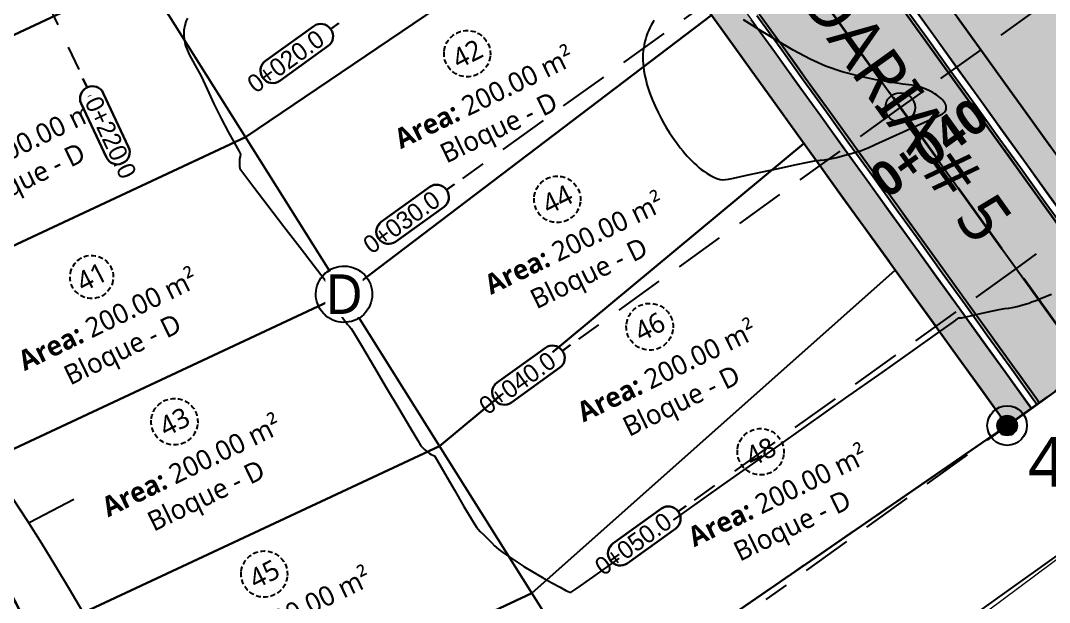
# Model space of a CAD drawing. Header units: millimetres. Extents: x 86 to 591881, y 99 to 1307229.
# Drawn here: x 590791.8 to 590843.7, y 1307102.5 to 1307131.9 of the extents above; entities that cross this region are included whole.
import ezdxf
from ezdxf.enums import TextEntityAlignment as Align

# ---------------------------------------------------------------- set-up
doc = ezdxf.new("R2010")
doc.units = ezdxf.units.MM
for name, pattern in [('CENTER2', [1.125, 0.75, -0.125, 0.125, -0.125]), ('DASHED', [0.75, 0.5, -0.25]), ('DASHED2', [0.375, 0.25, -0.125]), ('HIDDEN', [0.375, 0.25, -0.125]), ('PHANTOM', [2.5, 1.25, -0.25, 0.25, -0.25, 0.25, -0.25])]:
    doc.linetypes.add(name, pattern=pattern)
for name, color, linetype, lineweight in [('_BLOQUES', 9, 'Continuous', 20), ('_BORDILLOS Y CUNETAS', 252, 'Continuous', 20), ('_TEXTO', 3, 'Continuous', 25), ('COTAS', 40, 'Continuous', 5)]:
    doc.layers.add(name, color=color, linetype=linetype, lineweight=lineweight)
for name, color, linetype in [('_CAMC_ACERA', 9, 'Continuous'), ('_MOJONES', 1, 'Continuous'), ('_PUNTOS TOPOGRAFICOS', 1, 'Continuous'), ('C-PROP', 7, 'Continuous'), ('C-PROP-LINE', 230, 'Continuous'), ('C-PROP-TEXT', 92, 'Continuous'), ('C-ROAD', 7, 'Continuous'), ('C-ROAD-CORR-BNDY', 1, 'CENTER2'), ('C-ROAD-CORR-PATT', 150, 'Continuous'), ('C-ROAD-SAMP', 150, 'HIDDEN'), ('C-ROAD-SAMP-TEXT', 11, 'Continuous'), ('C-ROAD-STAN-MAJR', 11, 'Continuous'), ('C-TINN-BNDY', 110, 'Continuous'), ('C-TOPO-FEAT', 94, 'Continuous'), ('C-TOPO-MAJR', 9, 'Continuous'), ('C-TOPO-MINR', 8, 'Continuous'), ('C-TOPO-MINR-N', 11, 'Continuous'), ('Perimetro', 7, 'Continuous'), ('Plano', 7, 'Continuous')]:
    doc.layers.add(name, color=color, linetype=linetype)
doc.styles.add('ST - ETIQUETAS', font='', dxfattribs={"height": 2.5})
doc.styles.get("Standard").update_dxf_attribs({"font": 'simplex.shx'})
doc.styles.get('ST - ETIQUETAS').set_extended_font_data('Roboto Thin')

# ---------------------------------------------------------------- blocks, each defined once
blk = doc.blocks.new('*X1')
for p, q in [((69.518, 22.844), (69.982, 22.844)), ((69.533, 22.875), (69.967, 22.875)), ((69.555, 22.906), (69.945, 22.906)), ((69.585, 22.938), (69.915, 22.938)), ((69.629, 22.969), (69.871, 22.969)), ((69.5, 22.75), (70, 22.75)), ((69.502, 22.781), (69.998, 22.781)), ((69.502, 22.719), (69.998, 22.719)), ((69.508, 22.812), (69.992, 22.812)), ((69.508, 22.688), (69.992, 22.688)), ((69.518, 22.656), (69.982, 22.656)), ((69.533, 22.625), (69.967, 22.625)), ((69.555, 22.594), (69.945, 22.594)), ((69.585, 22.562), (69.915, 22.562)), ((69.629, 22.531), (69.871, 22.531))]:
    blk.add_line(p, q)
blk = doc.blocks.new('Drill Hole')
at = {"color": 0, "linetype": 'ByBlock', "lineweight": -2}
for radius in [0.05, 0.025]:
    blk.add_circle((0, 0), radius, dxfattribs=at)
at = {"color": 0, "linetype": 'ByBlock', "lineweight": -2, "xscale": 0.1000000000000227, "yscale": 0.1000000000000227, "zscale": 0.1000000000000227}
blk.add_blockref('*X1', (-6.975, -2.275), dxfattribs=at)
blk = doc.blocks.new('*U51', base_point=(590555.4584, 1307117.894, 460.616))
at = {"layer": '_PUNTOS TOPOGRAFICOS', "color": 2, "linetype": 'ByBlock', "lineweight": -2, "xscale": 20, "yscale": 20, "zscale": 20}
blk.add_blockref('Drill Hole', (590555.4584, 1307117.894, 460.616), dxfattribs=at)
blk = doc.blocks.new('*U168', base_point=(590841.5351, 1307111.434, 455.931))
at = {"layer": '_PUNTOS TOPOGRAFICOS', "color": 2, "linetype": 'ByBlock', "lineweight": -2, "xscale": 20, "yscale": 20, "zscale": 20}
blk.add_blockref('Drill Hole', (590841.5351, 1307111.434, 455.931), dxfattribs=at)
blk = doc.blocks.new('MARCA ESTACION')
h = blk.add_hatch(color=7)
h.dxf.hatch_style = 1
h.paths.add_polyline_path([(-3, 0), (0, 0), (0, 3, 0.414214)])
h.paths.add_polyline_path([(3, 0), (0, 0), (0, -3, 0.414214)])
at = {"true_color": 0xffffff}
h = blk.add_hatch(color=7, dxfattribs=at)
h.dxf.hatch_style = 1
h.paths.add_polyline_path([(0, 3), (0, 0), (3, 0, 0.414214)])
h.paths.add_polyline_path([(0, 0), (-3, 0, 0.414214), (0, -3)])
at = {"color": 7, "lineweight": 20}
for points in [[(0, 4), (0, -4)], [(-4, 0), (4, 0)]]:
    blk.add_lwpolyline(points, dxfattribs=at)
at = {"color": 7}
blk.add_circle((0, 0), 3, dxfattribs=at)

msp = doc.modelspace()

# ---------------------------------------------------------------- hatches: boundary and pattern name
at = {"layer": '_MOJONES'}
h = msp.add_hatch(color=5, dxfattribs=at)
h.dxf.hatch_style = 1
h.paths.add_polyline_path([(590841.334, 1307111.892, 0.297664), (590841.035, 1307111.434, 0.541231), (590841.736, 1307110.977), (590841.535, 1307111.434)])
h.paths.add_polyline_path([(590841.334, 1307111.892), (590841.535, 1307111.434), (590842.006, 1307111.603, 0.43503)])
h.paths.add_polyline_path([(590842.035, 1307111.434, 0.085961), (590842.006, 1307111.603), (590841.535, 1307111.434), (590841.736, 1307110.977, 0.297664)])
at = {"layer": 'C-PROP', "linetype": 'Continuous', "lineweight": -3}
h = msp.add_hatch(dxfattribs=at)
h.set_pattern_fill('AR-SAND', color=3, scale=0.025, style=0)
h.paths.add_polyline_path([(590849.671, 1307117.248), (590821.544, 1307156.317), (590829.031, 1307159.823), (590832.663, 1307157.686), (590851.678, 1307146.454), (590871.247, 1307134.763), (590862.909, 1307127.265), (590852.26, 1307119.098)], flags=0)
h.paths.add_polyline_path([(590859.711, 1307131.114), (590850.781, 1307124.265), (590829.598, 1307153.688), (590830.12, 1307153.38), (590830.126, 1307153.377), (590849.114, 1307142.161), (590849.135, 1307142.149), (590862.863, 1307133.948)], flags=0)
at = {"layer": 'C-ROAD-CORR-PATT', "linetype": 'Continuous', "lineweight": 5}
h = msp.add_hatch(dxfattribs=at)
h.set_pattern_fill('AR-HBONE', color=30, scale=0.003, style=0)
h.set_pattern_definition([(45, (590821.89617, 1307155.8279), (0, 0.4310523), [0.9144, -0.3048]), (135, (590822.1117, 1307156.04343), (4e-17, 0.4310523), [0.9144, -0.3048])])
h.paths.add_polyline_path([(590821.896, 1307155.828), (590822.675, 1307154.746), (590823.844, 1307153.123), (590825.012, 1307151.5), (590826.181, 1307149.877), (590826.529, 1307149.392), (590826.531, 1307149.39), (590827.349, 1307148.253), (590827.739, 1307147.712), (590827.741, 1307147.71), (590827.75, 1307147.697), (590827.752, 1307147.695), (590828.518, 1307146.63), (590829.686, 1307145.007), (590830.855, 1307143.384), (590832.024, 1307141.761), (590833.192, 1307140.138), (590834.361, 1307138.515), (590835.529, 1307136.892), (590836.698, 1307135.269), (590837.866, 1307133.645), (590839.035, 1307132.022), (590840.203, 1307130.399), (590841.372, 1307128.776), (590842.541, 1307127.153), (590843.709, 1307125.53), (590844.878, 1307123.907), (590846.046, 1307122.284), (590847.215, 1307120.661), (590848.383, 1307119.037), (590849.552, 1307117.414), (590849.661, 1307117.263), (590848.444, 1307116.386), (590848.335, 1307116.538), (590847.166, 1307118.161), (590845.997, 1307119.784), (590844.829, 1307121.407), (590843.66, 1307123.03), (590842.492, 1307124.653), (590841.323, 1307126.277), (590840.155, 1307127.9), (590838.986, 1307129.523), (590837.818, 1307131.146), (590836.649, 1307132.769), (590835.48, 1307134.392), (590834.312, 1307136.015), (590833.143, 1307137.638), (590831.975, 1307139.261), (590830.806, 1307140.885), (590829.638, 1307142.508), (590828.469, 1307144.131), (590827.301, 1307145.754), (590826.534, 1307146.818), (590826.532, 1307146.821), (590826.523, 1307146.834), (590826.522, 1307146.836), (590826.132, 1307147.377), (590825.314, 1307148.514), (590825.312, 1307148.516), (590824.963, 1307149), (590823.795, 1307150.623), (590822.626, 1307152.246), (590821.458, 1307153.869), (590820.679, 1307154.951), (590821.896, 1307155.828)], flags=0)
at = {"layer": 'C-ROAD-CORR-PATT', "linetype": 'Continuous', "lineweight": 5, "true_color": 0x898989}
msp.add_hatch(color=252, dxfattribs=at).paths.add_polyline_path([(590820.273, 1307154.659), (590821.052, 1307153.577), (590822.221, 1307151.954), (590823.389, 1307150.331), (590824.558, 1307148.708), (590824.906, 1307148.224), (590824.908, 1307148.221), (590825.726, 1307147.085), (590826.116, 1307146.544), (590826.118, 1307146.541), (590826.127, 1307146.529), (590826.128, 1307146.526), (590826.895, 1307145.462), (590828.063, 1307143.839), (590829.232, 1307142.216), (590830.4, 1307140.592), (590831.569, 1307138.969), (590832.738, 1307137.346), (590833.906, 1307135.723), (590835.075, 1307134.1), (590836.243, 1307132.477), (590837.412, 1307130.854), (590838.58, 1307129.231), (590839.749, 1307127.608), (590840.917, 1307125.984), (590842.086, 1307124.361), (590843.255, 1307122.738), (590844.423, 1307121.115), (590845.592, 1307119.492), (590846.76, 1307117.869), (590847.929, 1307116.246), (590848.038, 1307116.094), (590845.603, 1307114.341), (590845.494, 1307114.493), (590844.326, 1307116.116), (590843.157, 1307117.739), (590841.988, 1307119.362), (590840.82, 1307120.985), (590839.651, 1307122.609), (590838.483, 1307124.232), (590837.314, 1307125.855), (590836.146, 1307127.478), (590834.977, 1307129.101), (590833.809, 1307130.724), (590832.64, 1307132.347), (590831.471, 1307133.97), (590830.303, 1307135.593), (590829.134, 1307137.217), (590827.966, 1307138.84), (590826.797, 1307140.463), (590825.629, 1307142.086), (590824.46, 1307143.709), (590823.694, 1307144.773), (590823.692, 1307144.776), (590823.683, 1307144.789), (590823.681, 1307144.791), (590823.292, 1307145.332), (590822.473, 1307146.469), (590822.472, 1307146.471), (590822.123, 1307146.955), (590820.954, 1307148.578), (590819.786, 1307150.201), (590818.617, 1307151.824), (590817.838, 1307152.907), (590820.273, 1307154.659)], flags=0)
at = {"layer": 'C-ROAD-CORR-PATT', "linetype": 'Continuous', "lineweight": 5}
for color, points in [(3, [(590820.395, 1307154.747), (590821.174, 1307153.665), (590822.342, 1307152.042), (590823.511, 1307150.419), (590824.679, 1307148.796), (590825.028, 1307148.311), (590825.03, 1307148.309), (590825.848, 1307147.173), (590826.238, 1307146.631), (590826.239, 1307146.629), (590826.248, 1307146.616), (590826.25, 1307146.614), (590827.017, 1307145.549), (590828.185, 1307143.926), (590829.354, 1307142.303), (590830.522, 1307140.68), (590831.691, 1307139.057), (590832.859, 1307137.434), (590834.028, 1307135.811), (590835.196, 1307134.188), (590836.365, 1307132.565), (590837.534, 1307130.941), (590838.702, 1307129.318), (590839.871, 1307127.695), (590841.039, 1307126.072), (590842.208, 1307124.449), (590843.376, 1307122.826), (590844.545, 1307121.203), (590845.713, 1307119.58), (590846.882, 1307117.957), (590848.05, 1307116.333), (590848.16, 1307116.182), (590848.038, 1307116.094), (590847.929, 1307116.246), (590846.76, 1307117.869), (590845.592, 1307119.492), (590844.423, 1307121.115), (590843.255, 1307122.738), (590842.086, 1307124.361), (590840.917, 1307125.984), (590839.749, 1307127.608), (590838.58, 1307129.231), (590837.412, 1307130.854), (590836.243, 1307132.477), (590835.075, 1307134.1), (590833.906, 1307135.723), (590832.738, 1307137.346), (590831.569, 1307138.969), (590830.4, 1307140.592), (590829.232, 1307142.216), (590828.063, 1307143.839), (590826.895, 1307145.462), (590826.128, 1307146.526), (590826.127, 1307146.529), (590826.118, 1307146.541), (590826.116, 1307146.544), (590825.726, 1307147.085), (590824.908, 1307148.221), (590824.906, 1307148.224), (590824.558, 1307148.708), (590823.389, 1307150.331), (590822.221, 1307151.954), (590821.052, 1307153.577), (590820.273, 1307154.659), (590820.395, 1307154.747)]), (251, [(590817.838, 1307152.907), (590818.617, 1307151.824), (590819.786, 1307150.201), (590820.954, 1307148.578), (590822.123, 1307146.955), (590822.472, 1307146.471), (590822.473, 1307146.469), (590823.292, 1307145.332), (590823.681, 1307144.791), (590823.683, 1307144.789), (590823.692, 1307144.776), (590823.694, 1307144.773), (590824.46, 1307143.709), (590825.629, 1307142.086), (590826.797, 1307140.463), (590827.966, 1307138.84), (590829.134, 1307137.217), (590830.303, 1307135.593), (590831.471, 1307133.97), (590832.64, 1307132.347), (590833.809, 1307130.724), (590834.977, 1307129.101), (590836.146, 1307127.478), (590837.314, 1307125.855), (590838.483, 1307124.232), (590839.651, 1307122.609), (590840.82, 1307120.985), (590841.988, 1307119.362), (590843.157, 1307117.739), (590844.326, 1307116.116), (590845.494, 1307114.493), (590845.603, 1307114.341), (590843.169, 1307112.588), (590843.059, 1307112.74), (590841.891, 1307114.363), (590840.722, 1307115.986), (590839.554, 1307117.609), (590838.385, 1307119.233), (590837.217, 1307120.856), (590836.048, 1307122.479), (590834.88, 1307124.102), (590833.711, 1307125.725), (590832.542, 1307127.348), (590831.374, 1307128.971), (590830.205, 1307130.594), (590829.037, 1307132.217), (590827.868, 1307133.841), (590826.7, 1307135.464), (590825.531, 1307137.087), (590824.363, 1307138.71), (590823.194, 1307140.333), (590822.025, 1307141.956), (590821.259, 1307143.021), (590821.257, 1307143.023), (590821.248, 1307143.036), (590821.246, 1307143.038), (590820.857, 1307143.579), (590820.039, 1307144.716), (590820.037, 1307144.718), (590819.688, 1307145.202), (590818.52, 1307146.825), (590817.351, 1307148.449), (590816.183, 1307150.072), (590815.404, 1307151.154), (590817.838, 1307152.907)]), (3, [(590815.404, 1307151.154), (590816.183, 1307150.072), (590817.351, 1307148.449), (590818.52, 1307146.825), (590819.688, 1307145.202), (590820.037, 1307144.718), (590820.039, 1307144.716), (590820.857, 1307143.579), (590821.246, 1307143.038), (590821.248, 1307143.036), (590821.257, 1307143.023), (590821.259, 1307143.021), (590822.025, 1307141.956), (590823.194, 1307140.333), (590824.363, 1307138.71), (590825.531, 1307137.087), (590826.7, 1307135.464), (590827.868, 1307133.841), (590829.037, 1307132.217), (590830.205, 1307130.594), (590831.374, 1307128.971), (590832.542, 1307127.348), (590833.711, 1307125.725), (590834.88, 1307124.102), (590836.048, 1307122.479), (590837.217, 1307120.856), (590838.385, 1307119.233), (590839.554, 1307117.609), (590840.722, 1307115.986), (590841.891, 1307114.363), (590843.059, 1307112.74), (590843.169, 1307112.588), (590843.047, 1307112.501), (590842.938, 1307112.652), (590841.769, 1307114.276), (590840.601, 1307115.899), (590839.432, 1307117.522), (590838.263, 1307119.145), (590837.095, 1307120.768), (590835.926, 1307122.391), (590834.758, 1307124.014), (590833.589, 1307125.637), (590832.421, 1307127.26), (590831.252, 1307128.884), (590830.084, 1307130.507), (590828.915, 1307132.13), (590827.747, 1307133.753), (590826.578, 1307135.376), (590825.409, 1307136.999), (590824.241, 1307138.622), (590823.072, 1307140.245), (590821.904, 1307141.868), (590821.137, 1307142.933), (590821.136, 1307142.935), (590821.127, 1307142.948), (590821.125, 1307142.951), (590820.735, 1307143.492), (590819.917, 1307144.628), (590819.915, 1307144.631), (590819.567, 1307145.115), (590818.398, 1307146.738), (590817.23, 1307148.361), (590816.061, 1307149.984), (590815.282, 1307151.066), (590815.404, 1307151.154)])]:
    msp.add_hatch(color=color, dxfattribs=at).paths.add_polyline_path(points, flags=0)
h = msp.add_hatch(dxfattribs=at)
h.set_pattern_fill('AR-HBONE', color=30, scale=0.003, style=0)
h.set_pattern_definition([(45, (590814.99795, 1307150.86156), (0, 0.4310523), [0.9144, -0.3048]), (135, (590815.21347, 1307151.0771), (4e-17, 0.4310523), [0.9144, -0.3048])])
h.paths.add_polyline_path([(590814.998, 1307150.862), (590815.777, 1307149.78), (590816.945, 1307148.156), (590818.114, 1307146.533), (590819.283, 1307144.91), (590819.631, 1307144.426), (590819.633, 1307144.424), (590820.451, 1307143.287), (590820.841, 1307142.746), (590820.842, 1307142.744), (590820.852, 1307142.731), (590820.853, 1307142.728), (590821.62, 1307141.664), (590822.788, 1307140.041), (590823.957, 1307138.418), (590825.125, 1307136.795), (590826.294, 1307135.172), (590827.462, 1307133.548), (590828.631, 1307131.925), (590829.8, 1307130.302), (590830.968, 1307128.679), (590832.137, 1307127.056), (590833.305, 1307125.433), (590834.474, 1307123.81), (590835.642, 1307122.187), (590836.811, 1307120.564), (590837.979, 1307118.94), (590839.148, 1307117.317), (590840.317, 1307115.694), (590841.485, 1307114.071), (590842.654, 1307112.448), (590842.763, 1307112.296), (590841.545, 1307111.42), (590841.436, 1307111.572), (590840.268, 1307113.195), (590839.099, 1307114.818), (590837.931, 1307116.441), (590836.762, 1307118.064), (590835.594, 1307119.687), (590834.425, 1307121.31), (590833.256, 1307122.933), (590832.088, 1307124.556), (590830.919, 1307126.18), (590829.751, 1307127.803), (590828.582, 1307129.426), (590827.414, 1307131.049), (590826.245, 1307132.672), (590825.077, 1307134.295), (590823.908, 1307135.918), (590822.739, 1307137.541), (590821.571, 1307139.164), (590820.402, 1307140.788), (590819.636, 1307141.852), (590819.634, 1307141.854), (590819.625, 1307141.867), (590819.623, 1307141.87), (590819.234, 1307142.411), (590818.416, 1307143.547), (590818.414, 1307143.55), (590818.065, 1307144.034), (590816.897, 1307145.657), (590815.728, 1307147.28), (590814.56, 1307148.903), (590813.781, 1307149.985), (590814.998, 1307150.862)], flags=0)

# ---------------------------------------------------------------- linework, layer by layer
at = {"layer": '_BLOQUES', "flags": 128}
msp.add_lwpolyline([(590774.872, 1307134.461), (590812.329, 1307152.002), (590841.535, 1307111.434), (590823.499, 1307099.011), (590801.231, 1307083.89), (590774.872, 1307134.461)], dxfattribs=at)
at = {"layer": '_BORDILLOS Y CUNETAS'}
for points in [[(590848.044, 1307116.086), (590820.273, 1307154.659, -0.469808), (590821.242, 1307158.384), (590826.942, 1307161.053)], [(590848.451, 1307116.376), (590820.679, 1307154.951, -0.469808), (590821.454, 1307157.931), (590827.464, 1307160.746)], [(590843.162, 1307112.597), (590814.194, 1307152.834, 0.360722), (590811.105, 1307153.637), (590774.497, 1307136.493, 0.426718), (590773.34, 1307133.074), (590799.565, 1307082.758)], [(590799.981, 1307083.041), (590773.783, 1307133.305, -0.426718), (590774.709, 1307136.04), (590811.317, 1307153.184, -0.360722), (590813.788, 1307152.542), (590842.756, 1307112.306)]]:
    msp.add_lwpolyline(points, format="xyb", dxfattribs=at)
at = {"layer": '_CAMC_ACERA'}
msp.add_lwpolyline([(590848.451, 1307116.376), (590820.679, 1307154.951, -0.469808), (590821.454, 1307157.931), (590827.464, 1307160.746)], format="xyb", dxfattribs=at)
at = {"layer": 'C-PROP-LINE', "color": 242, "linetype": 'PHANTOM', "lineweight": 30, "ltscale": 2}
msp.add_polyline3d([(590782.862, 1307071.827, 0), (590795.518, 1307080.01, 0), (590823.499, 1307099.011, 0), (590841.535, 1307111.434, 0), (590852.26, 1307119.098, 0), (590862.909, 1307127.265, 0), (590871.247, 1307134.763, 0), (590851.678, 1307146.454, 0), (590832.663, 1307157.686, 0), (590816.351, 1307167.288, 0), (590801.16, 1307176.592, 0), (590787.15, 1307185.124, 0)], dxfattribs=at)
at = {"layer": 'C-PROP-LINE', "color": 4, "linetype": 'Continuous', "lineweight": 25}
for points in [[(590829.031, 1307159.823, 0), (590832.663, 1307157.686, 0), (590851.678, 1307146.454, 0), (590871.247, 1307134.763, 0), (590862.909, 1307127.265, 0), (590852.26, 1307119.098, 0), (590849.671, 1307117.248, 0), (590821.544, 1307156.317, 0), (590829.031, 1307159.823, 0), (590829.038, 1307159.827, 0)], [(590774.872, 1307134.461, 0), (590812.329, 1307152.002, 0), (590841.535, 1307111.434, 0), (590823.499, 1307099.011, 0), (590801.231, 1307083.89, 0), (590774.872, 1307134.461, 0)], [(590821.907, 1307138.698, 0), (590817.141, 1307145.318, 0), (590797.955, 1307134.21, 0), (590803.117, 1307125.99, 0), (590821.907, 1307138.698, 0)], [(590792.589, 1307142.757, 0), (590774.872, 1307134.461, 0), (590779.506, 1307125.57, 0), (590797.955, 1307134.21, 0), (590792.589, 1307142.757, 0)], [(590826.623, 1307132.148, 0), (590821.907, 1307138.698, 0), (590803.117, 1307125.99, 0), (590808.095, 1307118.062, 0), (590826.623, 1307132.148, 0)], [(590797.955, 1307134.21, 0), (590779.506, 1307125.57, 0), (590783.963, 1307117.02, 0), (590803.117, 1307125.99, 0), (590797.955, 1307134.21, 0)], [(590831.284, 1307125.673, 0), (590826.623, 1307132.148, 0), (590808.095, 1307118.062, 0), (590812.908, 1307110.397, 0), (590831.284, 1307125.673, 0)], [(590803.117, 1307125.99, 0), (590783.963, 1307117.02, 0), (590788.261, 1307108.774, 0), (590808.095, 1307118.062, 0), (590803.117, 1307125.99, 0)], [(590835.89, 1307119.276, 0), (590831.284, 1307125.673, 0), (590812.908, 1307110.397, 0), (590817.572, 1307102.97, 0), (590835.89, 1307119.276, 0)], [(590841.535, 1307111.434, 0), (590835.89, 1307119.276, 0), (590817.572, 1307102.97, 0), (590821.086, 1307097.373, 0), (590823.499, 1307099.011, 0), (590841.535, 1307111.434, 0)], [(590812.908, 1307110.397, 0), (590808.095, 1307118.062, 0), (590788.261, 1307108.774, 0), (590792.416, 1307100.801, 0), (590812.908, 1307110.397, 0)], [(590812.908, 1307110.397, 0), (590792.416, 1307100.801, 0), (590796.443, 1307093.076, 0), (590817.572, 1307102.97, 0), (590812.908, 1307110.397, 0)], [(590821.086, 1307097.373, 0), (590817.572, 1307102.97, 0), (590796.443, 1307093.076, 0), (590801.231, 1307083.89, 0), (590821.086, 1307097.373, 0)]]:
    msp.add_polyline3d(points, dxfattribs=at)
at = {"layer": 'C-PROP-TEXT', "color": 12, "linetype": 'DASHED2', "lineweight": 25, "extrusion": (0, 0, -1)}
for centre, radius, start, end in [((-590814.304, 1307130.199), 1.169, 6.4941, 186.4941), ((-590814.304, 1307130.199), 1.169, 186.4941, 6.4941), ((-590818.846, 1307122.848), 1.171, 5.861, 185.861), ((-590818.846, 1307122.848), 1.171, 185.861, 5.861), ((-590795.364, 1307118.932), 1.089, 9.5651, 189.5651), ((-590795.364, 1307118.932), 1.089, 189.5651, 9.5651), ((-590823.508, 1307116.421), 1.18, 6.5668, 186.5668), ((-590823.508, 1307116.421), 1.18, 186.5668, 6.5668), ((-590799.541, 1307111.629), 1.173, 6.8497, 186.8497), ((-590799.541, 1307111.629), 1.173, 186.8497, 6.8497), ((-590829.102, 1307110.116), 1.171, 6.9092, 186.9092), ((-590829.102, 1307110.116), 1.171, 186.9092, 6.9092), ((-590804.07, 1307103.94), 1.167, 6.5591, 186.5591), ((-590804.07, 1307103.94), 1.167, 186.5591, 6.5591)]:
    msp.add_arc(centre, radius, start, end, dxfattribs=at)
at = {"layer": 'C-ROAD', "color": 2, "linetype": 'HIDDEN', "lineweight": 35, "ltscale": 15, "flags": 128}
msp.add_lwpolyline([(590812.775, 1307159.94), (590845.603, 1307114.341)], dxfattribs=at)
at = {"layer": 'C-ROAD-CORR-BNDY', "color": 166, "linetype": 'DASHED', "lineweight": 30, "ltscale": 4}
for points in [[(590826.245, 1307132.672), (590827.414, 1307131.049), (590828.582, 1307129.426), (590829.751, 1307127.803), (590830.919, 1307126.18), (590832.088, 1307124.556), (590833.256, 1307122.933), (590834.425, 1307121.31), (590835.594, 1307119.687), (590836.762, 1307118.064), (590837.931, 1307116.441), (590839.099, 1307114.818), (590840.268, 1307113.195), (590841.436, 1307111.572), (590841.545, 1307111.42), (590849.661, 1307117.263)], [(590843.709, 1307125.53), (590842.541, 1307127.153), (590841.372, 1307128.776), (590840.203, 1307130.399), (590839.035, 1307132.022)]]:
    msp.add_lwpolyline(points, dxfattribs=at)
at = {"layer": 'C-ROAD-SAMP', "color": 1, "linetype": 'DASHED2', "lineweight": 25, "ltscale": 10}
for points in [[(590777.751, 1307165.623), (590786.233, 1307147.51), (590794.715, 1307129.398)], [(590846.534, 1307147.279), (590830.303, 1307135.593), (590814.072, 1307123.908)], [(590852.377, 1307139.163), (590836.146, 1307127.478), (590819.915, 1307115.792)], [(590858.22, 1307131.048), (590841.988, 1307119.362), (590825.757, 1307107.677)], [(590861.834, 1307126.027), (590845.603, 1307114.341), (590829.372, 1307102.656)], [(590794.458, 1307107.702), (590785.59, 1307103.08), (590776.722, 1307098.458)]]:
    msp.add_lwpolyline(points, dxfattribs=at)
at = {"layer": 'C-TINN-BNDY', "color": 110, "linetype": 'Continuous', "lineweight": -3}
for points in [[(590845.603, 1307114.341, 455.668), (590843.169, 1307112.588, 455.608), (590843.168, 1307112.588, 456.058), (590843.047, 1307112.501, 456.058), (590842.763, 1307112.296, 456.161), (590841.545, 1307111.42, 456.191), (590841.436, 1307111.572, 456.193), (590840.268, 1307113.195, 456.214), (590839.099, 1307114.818, 456.234), (590837.931, 1307116.441, 456.254), (590836.762, 1307118.064, 456.275), (590835.594, 1307119.687, 456.295), (590834.425, 1307121.31, 456.315), (590833.256, 1307122.933, 456.336), (590832.088, 1307124.556, 456.356), (590830.919, 1307126.18, 456.376), (590829.751, 1307127.803, 456.397), (590828.582, 1307129.426, 456.417), (590827.414, 1307131.049, 456.437), (590826.245, 1307132.672, 456.458)], [(590839.035, 1307132.022, 456.576), (590840.203, 1307130.399, 456.556), (590841.372, 1307128.776, 456.536), (590842.541, 1307127.153, 456.515), (590843.709, 1307125.53, 456.495)]]:
    msp.add_polyline3d(points, dxfattribs=at)
at = {"layer": 'C-TOPO-FEAT', "color": 94, "linetype": 'Continuous', "lineweight": -3, "flags": 128}
for points in [[(590826.245, 1307132.672), (590827.414, 1307131.049), (590828.582, 1307129.426), (590829.751, 1307127.803), (590830.919, 1307126.18), (590832.088, 1307124.556), (590833.256, 1307122.933), (590834.425, 1307121.31), (590835.594, 1307119.687), (590836.762, 1307118.064), (590837.931, 1307116.441), (590839.099, 1307114.818), (590840.268, 1307113.195), (590841.436, 1307111.572), (590841.545, 1307111.42)], [(590836.365, 1307132.565), (590837.534, 1307130.941), (590838.702, 1307129.318), (590839.871, 1307127.695), (590841.039, 1307126.072), (590842.208, 1307124.449), (590843.376, 1307122.826), (590844.545, 1307121.203)], [(590836.649, 1307132.769), (590837.818, 1307131.146), (590838.986, 1307129.523), (590840.155, 1307127.9), (590841.323, 1307126.277), (590842.492, 1307124.653), (590843.66, 1307123.03), (590844.829, 1307121.407)], [(590828.915, 1307132.13), (590830.084, 1307130.507), (590831.252, 1307128.884), (590832.421, 1307127.26), (590833.589, 1307125.637), (590834.758, 1307124.014), (590835.926, 1307122.391), (590837.095, 1307120.768), (590838.263, 1307119.145), (590839.432, 1307117.522), (590840.601, 1307115.899), (590841.769, 1307114.276), (590842.938, 1307112.652), (590843.047, 1307112.501)], [(590829.037, 1307132.217), (590830.205, 1307130.594), (590831.374, 1307128.971), (590832.542, 1307127.348), (590833.711, 1307125.725), (590834.88, 1307124.102), (590836.048, 1307122.479), (590837.217, 1307120.856), (590838.385, 1307119.233), (590839.554, 1307117.609), (590840.722, 1307115.986), (590841.891, 1307114.363), (590843.059, 1307112.74), (590843.169, 1307112.588)], [(590832.64, 1307132.347), (590833.809, 1307130.724), (590834.977, 1307129.101), (590836.146, 1307127.478), (590837.314, 1307125.855), (590838.483, 1307124.232), (590839.651, 1307122.609), (590840.82, 1307120.985), (590841.988, 1307119.362), (590843.157, 1307117.739), (590844.326, 1307116.116)], [(590832.64, 1307132.347), (590833.809, 1307130.724), (590834.977, 1307129.101), (590836.146, 1307127.478), (590837.314, 1307125.855), (590838.483, 1307124.232), (590839.651, 1307122.609), (590840.82, 1307120.985), (590841.988, 1307119.362), (590843.157, 1307117.739), (590844.326, 1307116.116)], [(590836.243, 1307132.477), (590837.412, 1307130.854), (590838.58, 1307129.231), (590839.749, 1307127.608), (590840.917, 1307125.984), (590842.086, 1307124.361), (590843.255, 1307122.738), (590844.423, 1307121.115)], [(590839.035, 1307132.022), (590840.203, 1307130.399), (590841.372, 1307128.776), (590842.541, 1307127.153), (590843.709, 1307125.53)], [(590828.631, 1307131.925), (590829.8, 1307130.302), (590830.968, 1307128.679), (590832.137, 1307127.056), (590833.305, 1307125.433), (590834.474, 1307123.81), (590835.642, 1307122.187), (590836.811, 1307120.564), (590837.979, 1307118.94), (590839.148, 1307117.317), (590840.317, 1307115.694), (590841.485, 1307114.071), (590842.654, 1307112.448), (590842.763, 1307112.296)]]:
    msp.add_lwpolyline(points, dxfattribs=at)
at = {"layer": 'C-TOPO-MAJR', "color": 40, "linetype": 'Continuous', "lineweight": -3, "elevation": 456}
msp.add_lwpolyline([(590800.198, 1307131.982), (590800.117, 1307131.821), (590800.091, 1307131.745), (590800.058, 1307131.624), (590800.017, 1307131.391), (590800.009, 1307131.063), (590800.083, 1307130.651), (590800.283, 1307130.153), (590800.563, 1307129.637), (590800.881, 1307129.067), (590801.197, 1307128.406), (590801.528, 1307127.669), (590801.894, 1307126.932), (590802.252, 1307126.254), (590802.562, 1307125.689), (590802.78, 1307125.295), (590802.866, 1307125.128), (590802.853, 1307125.013), (590802.826, 1307124.896), (590802.818, 1307124.776), (590802.817, 1307124.653), (590802.818, 1307124.526), (590802.84, 1307124.4), (590803.038, 1307124.13), (590803.543, 1307123.467), (590804.252, 1307122.54), (590805.063, 1307121.482), (590805.875, 1307120.423), (590806.585, 1307119.496), (590807.091, 1307118.831), (590807.293, 1307118.559), (590807.325, 1307118.431), (590807.347, 1307118.298), (590807.382, 1307118.167), (590807.427, 1307118.031), (590807.475, 1307117.901), (590807.55, 1307117.716), (590807.651, 1307117.497), (590807.747, 1307117.308), (590807.832, 1307117.16), (590807.942, 1307116.986), (590808.076, 1307116.79), (590808.193, 1307116.633), (590808.275, 1307116.529), (590808.364, 1307116.431), (590808.45, 1307116.332), (590808.615, 1307116.058), (590809.016, 1307115.383), (590809.575, 1307114.44), (590810.213, 1307113.363), (590810.85, 1307112.287), (590811.408, 1307111.346), (590811.808, 1307110.673), (590811.972, 1307110.403), (590812.059, 1307110.311), (590812.148, 1307110.231), (590812.238, 1307110.155), (590812.322, 1307110.088), (590812.41, 1307110.029), (590812.492, 1307109.978), (590812.576, 1307109.944), (590812.655, 1307109.906), (590812.808, 1307109.649), (590813.171, 1307109.022), (590813.648, 1307108.2), (590814.139, 1307107.358), (590814.548, 1307106.668), (590814.778, 1307106.308), (590814.962, 1307106.093), (590815.127, 1307105.938), (590815.335, 1307105.742), (590815.53, 1307105.536), (590815.686, 1307105.372), (590815.897, 1307105.185), (590816.106, 1307105.027), (590816.396, 1307104.825), (590816.755, 1307104.588), (590817.166, 1307104.325), (590817.617, 1307104.047), (590818.097, 1307103.764), (590818.572, 1307103.497), (590818.985, 1307103.272), (590819.281, 1307103.116), (590819.404, 1307103.054), (590819.48, 1307103.031), (590819.555, 1307103.022), (590819.845, 1307103.225), (590820.646, 1307103.79), (590821.873, 1307104.658), (590823.44, 1307105.767), (590825.262, 1307107.057), (590827.255, 1307108.469), (590829.333, 1307109.941), (590831.411, 1307111.413), (590833.403, 1307112.825), (590835.225, 1307114.116), (590836.792, 1307115.225), (590838.017, 1307116.093), (590838.817, 1307116.659), (590839.106, 1307116.862), (590839.174, 1307116.871), (590839.244, 1307116.875), (590839.463, 1307116.923), (590839.97, 1307117.033), (590840.585, 1307117.166), (590841.128, 1307117.282), (590841.418, 1307117.341), (590841.615, 1307117.362), (590841.811, 1307117.387), (590842.047, 1307117.442), (590842.324, 1307117.518), (590842.51, 1307117.572), (590842.639, 1307117.617), (590842.766, 1307117.669), (590842.944, 1307117.735), (590843.308, 1307117.874), (590843.77, 1307118.065)], dxfattribs=at)
at = {"layer": 'C-TOPO-MINR', "color": 44, "linetype": 'Continuous', "lineweight": -3}
for points, elevation in [([(590823.724, 1307131.884), (590823.658, 1307131.78), (590823.583, 1307131.645), (590823.511, 1307131.507), (590823.458, 1307131.391), (590823.4, 1307131.243), (590823.344, 1307131.092), (590823.306, 1307130.967), (590823.266, 1307130.808), (590823.229, 1307130.647), (590823.206, 1307130.513), (590823.186, 1307130.345), (590823.17, 1307130.175), (590823.165, 1307130.034), (590823.167, 1307129.858), (590823.174, 1307129.681), (590823.188, 1307129.535), (590823.213, 1307129.353), (590823.243, 1307129.17), (590823.275, 1307129.019), (590823.322, 1307128.831), (590823.37, 1307128.643), (590823.416, 1307128.489), (590823.481, 1307128.298), (590823.555, 1307128.098), (590823.652, 1307127.849), (590823.776, 1307127.558), (590823.931, 1307127.229), (590824.079, 1307126.934), (590824.205, 1307126.702), (590824.339, 1307126.479), (590824.513, 1307126.207), (590824.711, 1307125.912), (590824.893, 1307125.661), (590825.051, 1307125.455), (590825.179, 1307125.294), (590825.301, 1307125.146), (590825.403, 1307125.031), (590825.528, 1307124.899), (590825.654, 1307124.768), (590825.757, 1307124.667), (590825.881, 1307124.554), (590826.006, 1307124.444), (590826.108, 1307124.359), (590826.23, 1307124.268), (590826.403, 1307124.146), (590826.57, 1307124.048), (590826.739, 1307123.962), (590826.895, 1307123.903), (590827.054, 1307123.858), (590827.198, 1307123.839), (590827.336, 1307123.845), (590827.474, 1307123.866), (590827.729, 1307123.92), (590828.32, 1307124.048), (590829.119, 1307124.221), (590829.997, 1307124.412), (590830.826, 1307124.591), (590831.477, 1307124.729), (590831.822, 1307124.798), (590832.103, 1307124.832), (590832.327, 1307124.849), (590832.607, 1307124.888), (590832.938, 1307124.963), (590833.349, 1307125.07), (590833.738, 1307125.179), (590834.006, 1307125.259), (590834.191, 1307125.321), (590834.337, 1307125.377), (590834.518, 1307125.452), (590834.873, 1307125.61), (590835.586, 1307125.933), (590836.47, 1307126.335), (590837.337, 1307126.73), (590837.999, 1307127.032), (590838.268, 1307127.157), (590838.326, 1307127.2), (590838.377, 1307127.244), (590838.412, 1307127.292), (590838.442, 1307127.342), (590838.457, 1307127.396), (590838.468, 1307127.45), (590838.463, 1307127.508), (590838.455, 1307127.566), (590838.432, 1307127.625), (590838.405, 1307127.687), (590838.366, 1307127.747), (590838.322, 1307127.81), (590838.267, 1307127.871), (590838.206, 1307127.935), (590838.137, 1307127.995), (590838.06, 1307128.057), (590837.978, 1307128.116), (590837.886, 1307128.177), (590837.791, 1307128.233), (590837.686, 1307128.29), (590837.579, 1307128.343), (590837.463, 1307128.395), (590837.348, 1307128.44), (590837.17, 1307128.504), (590836.951, 1307128.572), (590836.725, 1307128.609), (590836.277, 1307128.668), (590835.654, 1307128.757), (590834.905, 1307128.885), (590834.076, 1307129.058), (590833.216, 1307129.285), (590832.372, 1307129.574), (590831.598, 1307129.923), (590830.744, 1307130.377), (590829.865, 1307130.89), (590829.013, 1307131.417), (590828.244, 1307131.913)], 455.75), ([(590791.372, 1307107.765), (590792.117, 1307106.637), (590792.842, 1307105.494), (590793.548, 1307104.345), (590794.233, 1307103.197), (590794.897, 1307102.06)], 456.25), ([(590839.69, 1307101.757), (590842.232, 1307103.566), (590844.557, 1307105.224)], 456.25)]:
    msp.add_lwpolyline(points, dxfattribs=dict(at, elevation=elevation))
at = {"layer": 'C-TOPO-MINR-N', "color": 11, "linetype": 'Continuous', "lineweight": -3, "elevation": 456}
for points in [[(590829.037, 1307132.217), (590829.792, 1307131.169), (590830.205, 1307130.594), (590830.91, 1307129.616), (590831.374, 1307128.971), (590832.028, 1307128.063), (590832.542, 1307127.348), (590833.146, 1307126.51), (590833.711, 1307125.725), (590834.264, 1307124.957), (590834.879, 1307124.102), (590835.382, 1307123.404), (590836.048, 1307122.479), (590836.5, 1307121.851), (590837.217, 1307120.856), (590837.618, 1307120.298), (590838.385, 1307119.232), (590838.736, 1307118.746), (590839.554, 1307117.609), (590839.854, 1307117.193), (590840.722, 1307115.986), (590840.972, 1307115.64), (590841.891, 1307114.363), (590842.09, 1307114.087), (590843.059, 1307112.74), (590843.074, 1307112.72), (590843.168, 1307112.588)], [(590844.095, 1307121.571), (590843.255, 1307122.738), (590842.871, 1307123.271), (590842.086, 1307124.361), (590841.647, 1307124.971), (590840.918, 1307125.985), (590840.423, 1307126.671), (590839.749, 1307127.608), (590839.199, 1307128.371), (590838.58, 1307129.231), (590837.975, 1307130.071), (590837.412, 1307130.854), (590836.751, 1307131.771), (590836.243, 1307132.477)]]:
    msp.add_lwpolyline(points, dxfattribs=at)
at = {"layer": 'COTAS', "flags": 128}
for points in [[(590871.247, 1307134.763), (590862.909, 1307127.265), (590852.26, 1307119.098), (590849.671, 1307117.248), (590821.544, 1307156.317), (590829.038, 1307159.827), (590832.663, 1307157.686), (590851.678, 1307146.454), (590871.247, 1307134.763)], [(590841.535, 1307111.434), (590849.671, 1307117.248)]]:
    msp.add_lwpolyline(points, dxfattribs=at)
at = {"layer": 'COTAS'}
msp.add_circle((590841.535, 1307111.434), 0.3, dxfattribs=at)
at = {"layer": 'Plano'}
msp.add_lwpolyline([(590848.044, 1307116.086), (590820.273, 1307154.659, -0.469808), (590821.242, 1307158.384), (590826.942, 1307161.053)], format="xyb", dxfattribs=at)
at = {"layer": 'Plano', "lineweight": 13}
msp.add_lwpolyline([(590782.338, 1307062.911), (590800.634, 1307074.656), (590811.99, 1307082.256), (590825.852, 1307091.385), (590838.902, 1307100.853), (590855.9, 1307113.529), (590868.428, 1307122.134), (590878.077, 1307128.81), (590880.539, 1307128.633), (590900.941, 1307116.804), (590921.002, 1307105.048)], dxfattribs=at)

# ---------------------------------------------------------------- block references
at = {"layer": '_MOJONES'}
msp.add_blockref('*U51', (590841.535, 1307111.434), dxfattribs=at)
at = {"layer": '_PUNTOS TOPOGRAFICOS'}
msp.add_blockref('*U168', (590841.535, 1307111.434, 455.931), dxfattribs=at)
at = {"layer": 'C-ROAD-STAN-MAJR', "color": 11, "linetype": 'Continuous', "lineweight": -3, "xscale": 0.25, "yscale": 0.25, "zscale": 0.25, "rotation": 305.7518402208602}
msp.add_blockref('MARCA ESTACION', (590836.146, 1307127.478), dxfattribs=at)

# ---------------------------------------------------------------- texts
at = {"layer": '_TEXTO', "style": 'ST - ETIQUETAS'}
for s, rotation, p in [('CALLE SECUNDARIA # 5', 305.4938, (590829.446, 1307135.094)), ('CALLE SECUNDARIA # 4', 296.7711, (590782.689, 1307106.687))]:
    msp.add_text(s, height=2.5, rotation=rotation, dxfattribs=at).set_placement(p, align=Align.CENTER)
at = {"layer": 'C-PROP-TEXT', "color": 92, "linetype": 'Continuous', "lineweight": -3, "char_height": 1, "attachment_point": 2, "rotation": 26, "style": 'ST - ETIQUETAS'}
for insert in [(590814.945, 1307128.433), (590791.126, 1307125.863), (590819.488, 1307121.08), (590795.968, 1307117.237), (590824.153, 1307114.645), (590800.183, 1307109.859), (590829.744, 1307108.347), (590804.71, 1307102.176)]:
    msp.add_mtext('{\\fRoboto Thin|b1|i0|c0|p2;\\C18;\\c0;Area:\\C0; \\fRoboto Thin|b0|i0|c0|p2;\\C178;\\c4980736;200.00 m²\\PBloque - D}', dxfattribs=dict(at, insert=insert))
at = {"layer": 'C-PROP-TEXT', "color": 2, "linetype": 'Continuous', "lineweight": -3, "char_height": 1, "attachment_point": 8, "rotation": 27, "style": 'ST - ETIQUETAS'}
for s, insert in [('{\\fRoboto Black|b0|i0|c0|p2;42}', (590814.535, 1307129.747)), ('{\\fRoboto Black|b0|i0|c0|p2;44}', (590819.073, 1307122.403)), ('{\\fRoboto Black|b0|i0|c0|p2;41}', (590795.591, 1307118.487)), ('{\\fRoboto Black|b0|i0|c0|p2;46}', (590823.741, 1307115.963)), ('{\\fRoboto Black|b0|i0|c0|p2;43}', (590799.774, 1307111.171)), ('{\\fRoboto Black|b0|i0|c0|p2;48}', (590829.336, 1307109.658)), ('{\\fRoboto Black|b0|i0|c0|p2;45}', (590804.301, 1307103.488))]:
    msp.add_mtext(s, dxfattribs=dict(at, insert=insert))
at = {"layer": 'C-ROAD-STAN-MAJR', "color": 7, "linetype": 'Continuous', "lineweight": -3, "insert": (590837.606, 1307125.449), "char_height": 1.75, "attachment_point": 5, "rotation": 35.7518}
msp.add_mtext('{\\fRoboto Black|b1|i0|c0|p2;\\C18;\\c0;0+040}', dxfattribs=at)
at = {"layer": 'Perimetro', "color": 3, "style": 'ST - ETIQUETAS'}
msp.add_text('4', height=2.5, dxfattribs=at).set_placement((590842.592, 1307108.348))

# ---------------------------------------------------------------- next in the draw order: texts
at = {"layer": 'C-PROP-TEXT', "color": 92, "linetype": 'Continuous', "lineweight": -3, "insert": (590808.095, 1307118.062), "char_height": 2, "width": 1.58714, "attachment_point": 5, "bg_fill": 3, "box_fill_scale": 1.075, "bg_fill_color": 256, "bg_fill_true_color": 13158600, "bg_fill_transparency": 0}
msp.add_mtext('{\\fRoboto Black|b0|i0|c0|p2;\\C3;D}', dxfattribs=at)
at = {"layer": 'C-ROAD-SAMP-TEXT', "color": 194, "linetype": 'Continuous', "lineweight": -3, "char_height": 0.9, "width": 3.04168, "bg_fill": 3, "box_fill_scale": 1.166667, "bg_fill_color": 256, "bg_fill_true_color": 13158600, "bg_fill_transparency": 0}
for s, insert, attachment_point, rotation in [('{\\fFreestyle Script|b0|i0|c0|p66;\\C196;\\c8323135;0+020.0}', (590806.931, 1307131.089), 6, 35.7518), ('{\\fFreestyle Script|b0|i0|c0|p66;\\C196;\\c8323135;0+220.0}', (590795.393, 1307127.949), 4, 295.0938), ('{\\fFreestyle Script|b0|i0|c0|p66;\\C196;\\c8323135;0+030.0}', (590812.773, 1307122.973), 6, 35.7518), ('{\\fFreestyle Script|b0|i0|c0|p66;\\C196;\\c8323135;0+040.0}', (590818.616, 1307114.857), 6, 35.7518), ('{\\fFreestyle Script|b0|i0|c0|p66;\\C196;\\c8323135;0+050.0}', (590824.459, 1307106.742), 6, 35.7518)]:
    msp.add_mtext(s, dxfattribs=dict(at, insert=insert, attachment_point=attachment_point, rotation=rotation))

# ---------------------------------------------------------------- next in the draw order: linework, layer by layer
at = {"layer": 'C-PROP-TEXT', "color": 92, "linetype": 'Continuous', "lineweight": -3, "extrusion": (0, 0, -1)}
for start, end in [(51.8428, 231.8428), (231.8428, 51.8428)]:
    msp.add_arc((-590808.095, 1307118.062), 1.422, start, end, dxfattribs=at)
at = {"layer": 'C-ROAD-SAMP-TEXT', "color": 194, "linetype": 'Continuous', "lineweight": 30}
for p, q in [((590806.569, 1307131.59), (590804.125, 1307129.831)), ((590807.823, 1307131.731), (590807.417, 1307131.439)), ((590807.428, 1307131.424), (590807.407, 1307131.454)), ((590804.848, 1307128.827), (590807.292, 1307130.587)), ((590794.927, 1307128.945), (590795.139, 1307128.493)), ((590803.989, 1307128.993), (590804.01, 1307128.964)), ((590795.156, 1307128.5), (590795.122, 1307128.485)), ((590797.231, 1307125.484), (590795.953, 1307128.211)), ((590794.833, 1307127.687), (590796.111, 1307124.96)), ((590796.909, 1307124.671), (590796.942, 1307124.686)), ((590812.412, 1307123.475), (590809.968, 1307121.715)), ((590813.271, 1307123.309), (590813.25, 1307123.338)), ((590813.666, 1307123.616), (590813.26, 1307123.324)), ((590810.691, 1307120.712), (590813.135, 1307122.471)), ((590809.832, 1307120.878), (590809.853, 1307120.848)), ((590819.509, 1307115.5), (590819.103, 1307115.208)), ((590818.255, 1307115.359), (590815.811, 1307113.6)), ((590819.114, 1307115.193), (590819.092, 1307115.223)), ((590816.533, 1307112.596), (590818.977, 1307114.356)), ((590815.674, 1307112.762), (590815.696, 1307112.732)), ((590824.098, 1307107.244), (590821.654, 1307105.484)), ((590824.956, 1307107.078), (590824.935, 1307107.107)), ((590825.352, 1307107.385), (590824.946, 1307107.092)), ((590822.376, 1307104.481), (590824.82, 1307106.24)), ((590821.517, 1307104.647), (590821.539, 1307104.617))]:
    msp.add_line(p, q, dxfattribs=at)
for centre, start, end in [((590806.92, 1307131.103), 35.7518, 125.7518), ((590806.941, 1307131.074), 305.7518, 35.7518), ((590804.476, 1307129.344), 125.7518, 215.7518), ((590804.497, 1307129.314), 215.7518, 305.7518), ((590795.377, 1307127.941), 115.0938, 205.0938), ((590795.41, 1307127.957), 25.0938, 115.0938), ((590796.687, 1307125.23), 295.0938, 25.0938), ((590796.654, 1307125.214), 205.0938, 295.0938), ((590812.763, 1307122.988), 35.7518, 125.7518), ((590812.784, 1307122.958), 305.7518, 35.7518), ((590810.319, 1307121.228), 125.7518, 215.7518), ((590810.34, 1307121.199), 215.7518, 305.7518), ((590818.605, 1307114.872), 35.7518, 125.7518), ((590818.627, 1307114.843), 305.7518, 35.7518), ((590816.161, 1307113.113), 125.7518, 215.7518), ((590816.183, 1307113.083), 215.7518, 305.7518), ((590824.448, 1307106.757), 35.7518, 125.7518), ((590824.47, 1307106.727), 305.7518, 35.7518), ((590822.004, 1307104.997), 125.7518, 215.7518), ((590822.025, 1307104.967), 215.7518, 305.7518)]:
    msp.add_arc(centre, 0.6, start, end, dxfattribs=at)

doc.saveas('drawing.dxf')
